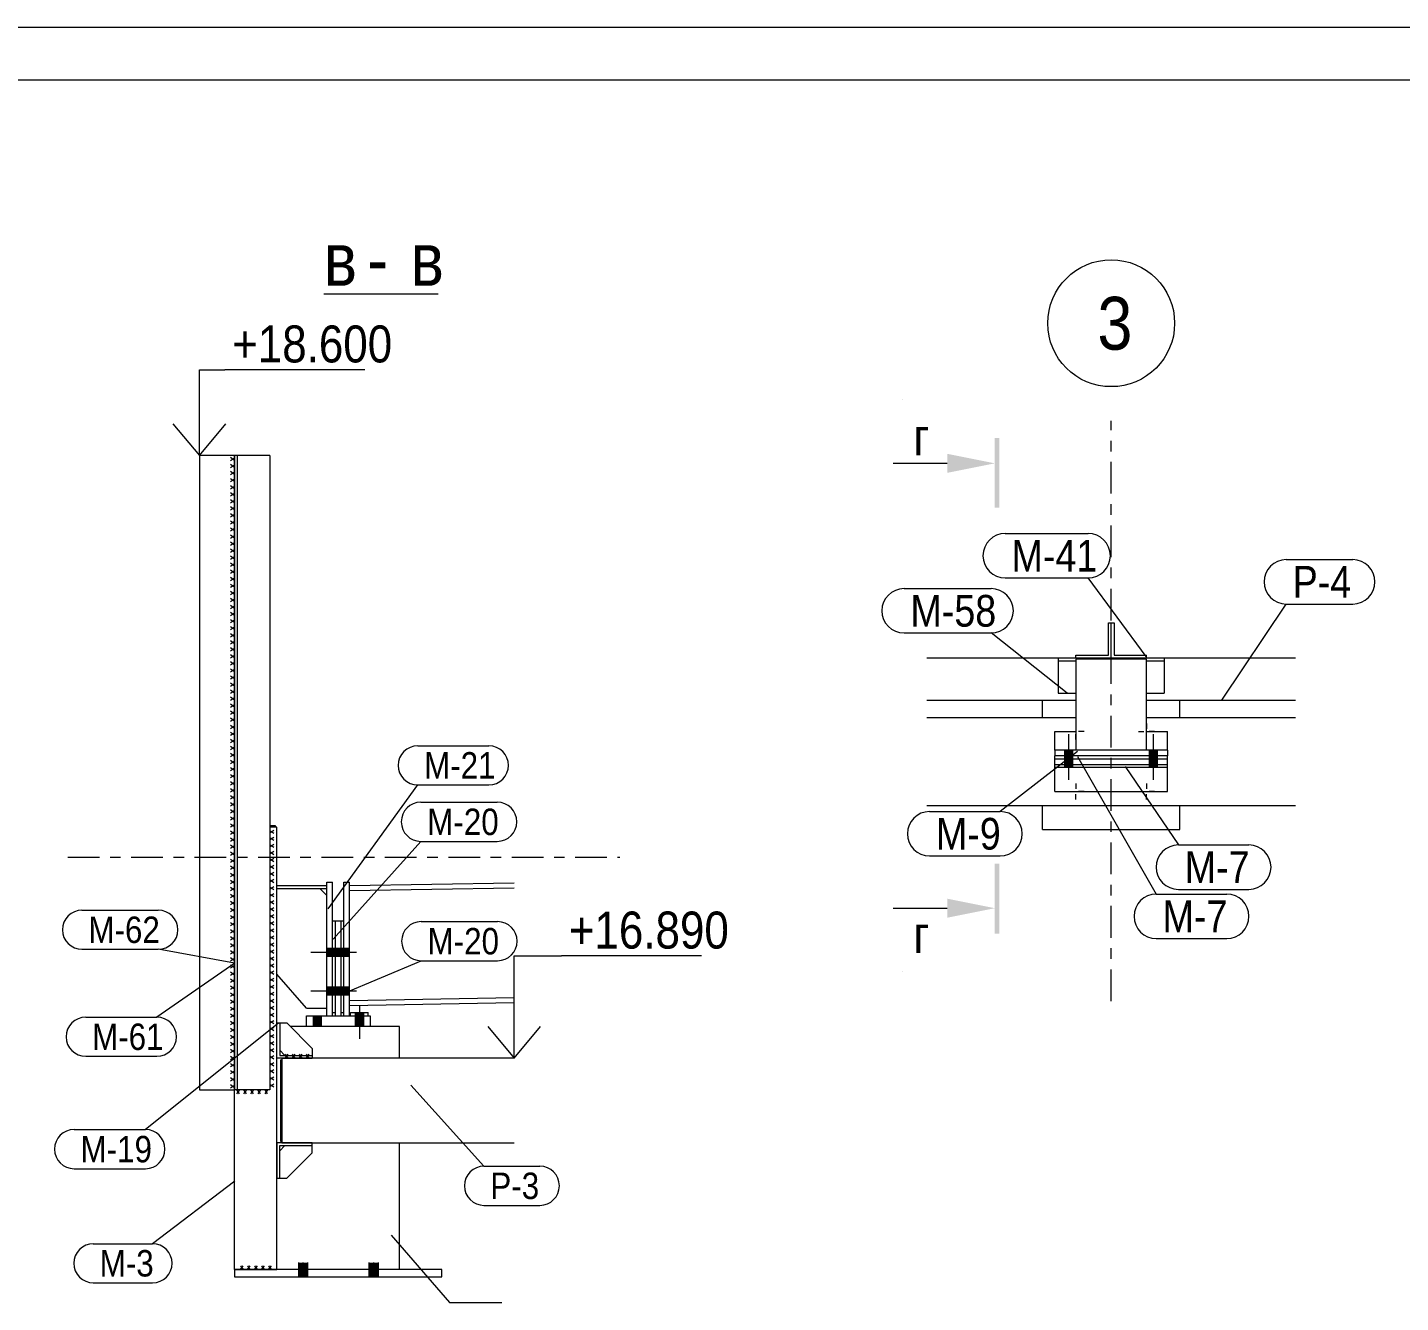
# Model space of a CAD drawing. Header units: millimetres. Extents: x -74 to 1115, y -586 to 256.
# Drawn here: x 773.3 to 903.2, y 134.9 to 255.5 of the extents above; entities that cross this region are included whole.
import ezdxf

# ---------------------------------------------------------------- set-up
doc = ezdxf.new("R2010")
doc.units = ezdxf.units.MM
for name, pattern in [('XKITLINE00', [0]), ('XKITLINE02', [4, 2, -2]), ('XKITLINE03', [6, 3, -1, 1, -1])]:
    doc.linetypes.add(name, pattern=pattern)
for name, color, linetype, lineweight in [('Bolt', 7, 'Continuous', 0), ('DrawingSheet', 5, 'Continuous', 0), ('GraphicObject', 6, 'Continuous', 0), ('LevelText', 7, 'Continuous', 0), ('OtherObjectType', 1, 'Continuous', 0), ('Part', 2, 'Continuous', 0), ('PartMark', 3, 'Continuous', 0), ('S-GRID', 1, 'Continuous', 0), ('Section', 6, 'Continuous', 0), ('SymbolText', 4, 'Continuous', 0)]:
    doc.layers.add(name, color=color, linetype=linetype, lineweight=lineweight)
doc.styles.add('GOST type A', font='ARIAL.TTF')

msp = doc.modelspace()

# ---------------------------------------------------------------- hatches: boundary and pattern name
at = {"layer": 'Bolt'}
for points in [[(871.43, 186.64), (871.43, 187.18), (872.19, 187.18), (872.19, 186.64)], [(879.43, 186.64), (879.43, 187.18), (880.19, 187.18), (880.19, 186.64)], [(871.43, 186.38), (871.43, 186.64), (872.19, 186.64), (872.19, 186.38)], [(871.43, 185.84), (871.43, 186.38), (872.19, 186.38), (872.19, 185.84)], [(871.43, 185.58), (871.43, 185.84), (872.19, 185.84), (872.19, 185.58)], [(879.43, 186.38), (879.43, 186.64), (880.19, 186.64), (880.19, 186.38)], [(879.43, 185.84), (879.43, 186.38), (880.19, 186.38), (880.19, 185.84)], [(879.43, 185.58), (879.43, 185.84), (880.19, 185.84), (880.19, 185.58)], [(802.17, 167.66), (801.64, 167.66), (801.64, 168.43), (802.17, 168.43)], [(802.44, 167.66), (802.17, 167.66), (802.17, 168.43), (802.44, 168.43)], [(802.97, 167.66), (802.44, 167.66), (802.44, 168.43), (802.97, 168.43)], [(803.24, 167.66), (802.97, 167.66), (802.97, 168.43), (803.24, 168.43)], [(803.77, 167.66), (803.24, 167.66), (803.24, 168.43), (803.77, 168.43)], [(802.17, 164), (801.64, 164), (801.64, 164.76), (802.17, 164.76)], [(802.44, 164), (802.17, 164), (802.17, 164.76), (802.44, 164.76)], [(802.97, 164), (802.44, 164), (802.44, 164.76), (802.97, 164.76)], [(803.24, 164), (802.97, 164), (802.97, 164.76), (803.24, 164.76)], [(803.77, 164), (803.24, 164), (803.24, 164.76), (803.77, 164.76)], [(805.09, 162.38), (805.09, 162.05), (804.32, 162.05), (804.32, 162.38)], [(801.09, 162.05), (801.09, 161.05), (800.32, 161.05), (800.32, 162.05)], [(805.09, 162.05), (805.09, 161.05), (804.32, 161.05), (804.32, 162.05)], [(799.81, 138.71), (799.81, 138.05), (798.94, 138.05), (798.94, 138.71)], [(799.81, 138.05), (799.81, 137.38), (798.94, 137.38), (798.94, 138.05)], [(806.47, 138.71), (806.47, 138.05), (805.61, 138.05), (805.61, 138.71)], [(806.47, 138.05), (806.47, 137.38), (805.61, 137.38), (805.61, 138.05)]]:
    msp.add_hatch(color=256, dxfattribs=at).paths.add_polyline_path(points, flags=17)
at = {"layer": 'Section'}
for points in [[(865.22, 216.72), (865.22, 210.12), (864.8, 210.12), (864.8, 216.72)], [(864.8, 214.32), (860.3, 213.42), (860.3, 215.22)], [(865.22, 176.44), (865.22, 169.84), (864.8, 169.84), (864.8, 176.44)], [(864.8, 172.24), (860.3, 171.34), (860.3, 173.14)]]:
    msp.add_hatch(color=256, dxfattribs=at).paths.add_polyline_path(points, flags=17)

# ---------------------------------------------------------------- linework, layer by layer
at = {"layer": 'Bolt', "linetype": 'XKITLINE00', "lineweight": 0}
for p, q in [((872.48, 189.71), (872.48, 189.2)), ((879.14, 189.71), (879.14, 189.2)), ((871.71, 188.94), (872.22, 188.94)), ((871.81, 184.37), (871.81, 188.71)), ((872.48, 188.18), (872.48, 188.69)), ((873.24, 188.94), (872.73, 188.94)), ((878.38, 188.94), (878.89, 188.94)), ((879.14, 188.18), (879.14, 188.69)), ((879.91, 188.94), (879.4, 188.94)), ((879.81, 184.37), (879.81, 188.71)), ((871.43, 186.64), (871.43, 187.18)), ((872.19, 186.64), (872.19, 187.18)), ((879.43, 186.64), (879.43, 187.18)), ((880.19, 186.64), (880.19, 187.18)), ((871.43, 186.38), (871.43, 186.64)), ((871.43, 185.84), (871.43, 186.38)), ((871.43, 185.58), (871.43, 185.84)), ((872.19, 186.38), (872.19, 186.64)), ((872.19, 185.84), (872.19, 186.38)), ((872.19, 185.58), (872.19, 185.84)), ((879.43, 186.38), (879.43, 186.64)), ((879.43, 185.84), (879.43, 186.38)), ((879.43, 185.58), (879.43, 185.84)), ((880.19, 186.38), (880.19, 186.64)), ((880.19, 185.84), (880.19, 186.38)), ((880.19, 185.58), (880.19, 185.84)), ((871.71, 183.28), (872.22, 183.28)), ((872.48, 184.04), (872.48, 183.53)), ((873.24, 183.28), (872.73, 183.28)), ((878.38, 183.28), (878.89, 183.28)), ((879.14, 184.04), (879.14, 183.53)), ((879.91, 183.28), (879.4, 183.28)), ((872.48, 182.51), (872.48, 183.02)), ((879.14, 182.51), (879.14, 183.02)), ((804.44, 168.05), (800.11, 168.05)), ((802.17, 168.43), (801.64, 168.43)), ((802.17, 167.66), (801.64, 167.66)), ((802.44, 168.43), (802.17, 168.43)), ((802.44, 167.66), (802.17, 167.66)), ((802.97, 168.43), (802.44, 168.43)), ((802.97, 167.66), (802.44, 167.66)), ((803.24, 168.43), (802.97, 168.43)), ((803.24, 167.66), (802.97, 167.66)), ((803.77, 168.43), (803.24, 168.43)), ((803.77, 167.66), (803.24, 167.66)), ((804.44, 164.38), (800.11, 164.38)), ((802.17, 164.76), (801.64, 164.76)), ((802.17, 164), (801.64, 164)), ((802.44, 164.76), (802.17, 164.76)), ((802.44, 164), (802.17, 164)), ((802.97, 164.76), (802.44, 164.76)), ((802.97, 164), (802.44, 164)), ((803.24, 164.76), (802.97, 164.76)), ((803.24, 164), (802.97, 164)), ((803.77, 164.76), (803.24, 164.76)), ((803.77, 164), (803.24, 164)), ((804.32, 162.38), (804.32, 162.05)), ((804.71, 163.05), (804.71, 159.88)), ((805.09, 162.38), (805.09, 162.05)), ((800.32, 162.05), (800.32, 161.05)), ((800.71, 162.05), (800.71, 161.05)), ((801.09, 162.05), (801.09, 161.05)), ((804.32, 162.05), (804.32, 161.05)), ((805.09, 162.05), (805.09, 161.05)), ((798.94, 138.71), (798.94, 138.05)), ((798.94, 138.05), (798.94, 137.38)), ((799.37, 138.71), (799.37, 137.38)), ((799.81, 138.71), (799.81, 138.05)), ((799.81, 138.05), (799.81, 137.38)), ((805.61, 138.71), (805.61, 138.05)), ((805.61, 138.05), (805.61, 137.38)), ((806.04, 138.71), (806.04, 137.38)), ((806.47, 138.71), (806.47, 138.05)), ((806.47, 138.05), (806.47, 137.38))]:
    msp.add_line(p, q, dxfattribs=at)
at = {"layer": 'Bolt', "linetype": 'XKITLINE02', "lineweight": 0}
for p, q in [((804.32, 162.05), (804.32, 161.05)), ((804.71, 162.05), (804.71, 161.05)), ((805.09, 162.05), (805.09, 161.05))]:
    msp.add_line(p, q, dxfattribs=at)
at = {"layer": 'DrawingSheet', "linetype": 'XKITLINE00', "lineweight": 0}
for p, q in [((1114.95, 255.55), (-74.05, 255.55)), ((1109.95, 250.55), (-54.05, 250.55))]:
    msp.add_line(p, q, dxfattribs=at)
at = {"layer": 'GraphicObject', "linetype": 'XKITLINE00', "lineweight": 0}
for p, q in [((792.91, 155.05), (792.91, 215.05)), ((796.24, 179.91), (796.24, 155.05)), ((797.37, 158.05), (800.24, 158.05)), ((796.24, 155.05), (792.91, 155.05)), ((792.91, 138.05), (796.91, 138.05))]:
    msp.add_line(p, q, dxfattribs=at)
at = {"layer": 'LevelText', "linetype": 'XKITLINE00', "lineweight": 0}
for p, q in [((789.57, 215.05), (789.57, 223.16)), ((789.57, 223.16), (791.97, 223.16)), ((805.22, 223.16), (791.97, 223.16)), ((787.07, 218.05), (789.57, 215.05)), ((789.57, 215.05), (792.07, 218.05)), ((819.34, 158.05), (819.34, 167.72)), ((819.34, 167.72), (823.81, 167.72)), ((837.06, 167.72), (823.81, 167.72)), ((816.84, 161.05), (819.34, 158.05)), ((819.34, 158.05), (821.84, 161.05))]:
    msp.add_line(p, q, dxfattribs=at)
at = {"layer": 'OtherObjectType', "linetype": 'XKITLINE00', "lineweight": 0}
for p, q in [((801.33, 230.36), (812.16, 230.36)), ((881.81, 227.57), (881.81, 227.57))]:
    msp.add_line(p, q, dxfattribs=at)
msp.add_circle((875.81, 227.57), 6, dxfattribs=at)
at = {"layer": 'Part', "linetype": 'XKITLINE00', "lineweight": 0}
for p, q in [((792.91, 215.05), (789.57, 215.05)), ((789.57, 215.05), (789.57, 155.05)), ((796.24, 215.05), (792.91, 215.05)), ((792.91, 215.05), (792.91, 155.05)), ((793.17, 155.05), (793.17, 215.05)), ((796.24, 215.05), (796.24, 155.05)), ((875.54, 196.17), (875.54, 199.24)), ((875.54, 199.24), (875.81, 199.24)), ((875.81, 195.91), (875.81, 199.24)), ((875.81, 199.24), (876.08, 199.24)), ((875.81, 195.91), (875.81, 199.24)), ((876.08, 199.24), (876.08, 196.17)), ((872.48, 195.91), (872.48, 196.17)), ((872.48, 196.17), (875.54, 196.17)), ((876.08, 196.17), (879.14, 196.17)), ((879.14, 195.91), (879.14, 196.17)), ((858.37, 195.91), (870.81, 195.91)), ((870.81, 195.91), (870.81, 192.57)), ((870.81, 195.91), (872.48, 195.91)), ((870.81, 195.64), (872.48, 195.64)), ((872.48, 195.91), (875.81, 195.91)), ((879.14, 195.81), (872.48, 195.81)), ((872.48, 195.81), (872.48, 187.18)), ((875.81, 195.91), (879.14, 195.91)), ((879.14, 195.91), (880.81, 195.91)), ((879.14, 187.18), (879.14, 195.81)), ((879.14, 195.64), (880.81, 195.64)), ((880.81, 195.91), (893.25, 195.91)), ((880.81, 195.91), (880.81, 192.57)), ((870.81, 192.57), (872.48, 192.57)), ((879.14, 192.57), (880.81, 192.57)), ((858.37, 191.91), (872.48, 191.91)), ((869.31, 190.28), (869.31, 191.91)), ((879.14, 191.91), (893.25, 191.91)), ((882.31, 190.28), (882.31, 191.91)), ((858.37, 190.28), (872.48, 190.28)), ((879.14, 190.28), (893.25, 190.28)), ((870.48, 188.94), (872.48, 188.94)), ((870.48, 187.18), (870.48, 188.94)), ((879.14, 188.94), (881.14, 188.94)), ((881.14, 187.18), (881.14, 188.94)), ((881.14, 187.18), (870.48, 187.18)), ((870.48, 187.18), (870.48, 186.64)), ((881.14, 187.18), (881.14, 186.64)), ((881.14, 186.64), (870.48, 186.64)), ((870.48, 186.38), (870.48, 186.64)), ((870.48, 185.84), (870.48, 186.38)), ((870.48, 186.38), (881.14, 186.38)), ((870.48, 185.58), (870.48, 185.84)), ((870.48, 185.84), (881.14, 185.84)), ((881.14, 186.38), (881.14, 186.64)), ((881.14, 185.84), (881.14, 186.38)), ((881.14, 185.58), (881.14, 185.84)), ((870.48, 183.28), (870.48, 185.58)), ((870.48, 185.58), (881.14, 185.58)), ((881.14, 183.28), (881.14, 185.58)), ((870.48, 183.28), (881.14, 183.28)), ((858.37, 181.94), (893.25, 181.94)), ((869.31, 179.68), (869.31, 181.94)), ((882.31, 179.68), (882.31, 181.94)), ((796.24, 180.05), (796.74, 180.05)), ((796.91, 179.91), (796.24, 179.91)), ((796.74, 180.05), (796.74, 179.91)), ((796.91, 138.05), (796.91, 179.91)), ((869.31, 179.68), (882.31, 179.68)), ((796.91, 174.38), (801.64, 174.38)), ((796.91, 174.11), (801.64, 174.11)), ((800.97, 174.11), (801.64, 173.45)), ((801.64, 162.05), (801.64, 174.71)), ((801.64, 174.71), (802.17, 174.71)), ((802.17, 162.05), (802.17, 174.71)), ((803.24, 162.05), (803.24, 174.71)), ((803.24, 174.71), (803.77, 174.71)), ((803.77, 162.05), (803.77, 174.71)), ((803.77, 174.37), (819.34, 174.65)), ((803.77, 173.9), (819.34, 174.18)), ((802.17, 162.38), (802.17, 171.05)), ((802.17, 171.05), (802.44, 171.05)), ((802.44, 162.38), (802.44, 171.05)), ((802.44, 162.05), (802.44, 171.05)), ((802.44, 171.05), (802.97, 171.05)), ((802.97, 162.38), (802.97, 171.05)), ((802.97, 171.05), (803.24, 171.05)), ((802.97, 162.05), (802.97, 171.05)), ((803.24, 162.38), (803.24, 171.05)), ((799.71, 162.78), (796.91, 165.99)), ((803.77, 163.5), (819.34, 163.78)), ((799.71, 162.78), (801.64, 162.78)), ((802.17, 162.38), (802.44, 162.38)), ((802.97, 162.38), (803.24, 162.38)), ((803.77, 163.03), (819.34, 163.32)), ((803.87, 162.05), (803.87, 162.38)), ((803.87, 162.38), (805.54, 162.38)), ((805.54, 162.05), (805.54, 162.38)), ((796.91, 158.05), (796.91, 161.38)), ((796.91, 161.38), (797.17, 161.38)), ((797.17, 161.38), (797.17, 158.31)), ((797.17, 161.38), (797.84, 161.38)), ((797.84, 161.38), (800.24, 158.98)), ((808.51, 161.05), (798.17, 161.05)), ((799.71, 161.05), (799.71, 162.05)), ((799.71, 162.05), (805.71, 162.05)), ((805.71, 161.05), (799.71, 161.05)), ((805.71, 162.05), (805.71, 161.05)), ((808.51, 158.05), (808.51, 161.05)), ((797.67, 158.31), (797.17, 158.81)), ((800.24, 158.98), (800.24, 158.31)), ((800.24, 158.05), (796.91, 158.05)), ((797.17, 158.31), (800.24, 158.31)), ((797.24, 157.88), (797.24, 150.21)), ((797.24, 157.88), (797.37, 157.88)), ((819.34, 158.05), (797.37, 158.05)), ((797.37, 158.05), (797.37, 150.05)), ((800.24, 158.31), (800.24, 158.05)), ((789.57, 155.05), (792.91, 155.05)), ((792.91, 138.05), (792.91, 155.05)), ((796.24, 155.05), (792.91, 155.05)), ((796.91, 150.05), (796.91, 146.71)), ((800.24, 150.05), (796.91, 150.05)), ((797.17, 146.71), (797.17, 149.78)), ((797.17, 149.78), (800.24, 149.78)), ((797.17, 149.28), (797.67, 149.78)), ((797.24, 150.21), (797.37, 150.21)), ((797.37, 150.05), (819.34, 150.05)), ((800.24, 149.78), (800.24, 150.05)), ((800.24, 149.11), (800.24, 149.78)), ((808.51, 138.05), (808.51, 150.05)), ((797.84, 146.71), (800.24, 149.11)), ((796.91, 146.71), (797.17, 146.71)), ((797.17, 146.71), (797.84, 146.71)), ((796.91, 138.05), (792.91, 138.05)), ((792.91, 138.05), (792.91, 137.38)), ((812.51, 138.05), (792.91, 138.05)), ((812.51, 137.38), (812.51, 138.05)), ((792.91, 137.38), (812.51, 137.38))]:
    msp.add_line(p, q, dxfattribs=at)
at = {"layer": 'PartMark', "linetype": 'XKITLINE00', "lineweight": 0}
for p, q in [((865.78, 207.68), (873.63, 207.68)), ((892.37, 205.21), (898.65, 205.21)), ((865.78, 203.48), (873.63, 203.48)), ((879.13, 196.05), (873.63, 203.48)), ((856.22, 202.47), (864.46, 202.47)), ((886.27, 191.92), (892.37, 201.01)), ((892.37, 201.01), (898.65, 201.01)), ((856.22, 198.27), (864.46, 198.27)), ((871.65, 192.59), (864.46, 198.27)), ((810.22, 187.6), (816.95, 187.6)), ((872.62, 187.06), (865.3, 181.38)), ((872.62, 186.58), (880.07, 173.57)), ((877.12, 185.65), (882.16, 178.22)), ((801.76, 172.17), (810.22, 183.9)), ((810.22, 183.9), (816.95, 183.9)), ((810.52, 182.26), (817.75, 182.26)), ((858.63, 181.38), (865.3, 181.38)), ((802.24, 169.3), (810.52, 178.56)), ((810.52, 178.56), (817.75, 178.56)), ((882.16, 178.22), (888.83, 178.22)), ((858.63, 177.18), (865.3, 177.18)), ((882.16, 174.02), (888.83, 174.02)), ((880.07, 173.57), (886.74, 173.57)), ((778.47, 172.05), (785.69, 172.05)), ((810.55, 170.97), (817.78, 170.97)), ((880.07, 169.37), (886.74, 169.37)), ((778.47, 168.35), (785.69, 168.35)), ((792.89, 167.05), (785.69, 168.35)), ((792.92, 167.05), (785.55, 161.93)), ((803.04, 164.12), (810.55, 167.27)), ((810.55, 167.27), (817.78, 167.27)), ((778.82, 161.93), (785.55, 161.93)), ((797.05, 161.36), (784.47, 151.3)), ((778.82, 158.23), (785.55, 158.23)), ((809.56, 155.49), (816.49, 147.83)), ((777.73, 151.3), (784.47, 151.3)), ((777.73, 147.6), (784.47, 147.6)), ((816.49, 147.83), (821.77, 147.83)), ((792.92, 146.43), (785.14, 140.5)), ((816.49, 144.13), (821.77, 144.13)), ((779.54, 140.5), (785.14, 140.5)), ((807.71, 141.3), (813.24, 134.94)), ((779.54, 136.8), (785.14, 136.8)), ((813.24, 134.94), (818.19, 134.94))]:
    msp.add_line(p, q, dxfattribs=at)
for centre, radius, start, end in [((865.78, 205.58), 2.1, 90, 270), ((873.63, 205.58), 2.1, 270, 90), ((892.37, 203.11), 2.1, 90, 270), ((898.65, 203.11), 2.1, 270, 90), ((856.22, 200.37), 2.1, 90, 270), ((864.46, 200.37), 2.1, 270, 90), ((810.22, 185.75), 1.85, 90, 270), ((816.95, 185.75), 1.85, 270, 90), ((810.52, 180.41), 1.85, 90, 270), ((817.75, 180.41), 1.85, 270, 90), ((858.63, 179.28), 2.1, 90, 270), ((865.3, 179.28), 2.1, 270, 90), ((882.16, 176.12), 2.1, 90, 270), ((888.83, 176.12), 2.1, 270, 90), ((880.07, 171.47), 2.1, 90, 270), ((886.74, 171.47), 2.1, 270, 90), ((778.47, 170.2), 1.85, 90, 270), ((785.69, 170.2), 1.85, 270, 90), ((810.55, 169.12), 1.85, 90, 270), ((817.78, 169.12), 1.85, 270, 90), ((778.82, 160.08), 1.85, 90, 270), ((785.55, 160.08), 1.85, 270, 90), ((777.73, 149.45), 1.85, 90, 270), ((784.47, 149.45), 1.85, 270, 90), ((816.49, 145.98), 1.85, 90, 270), ((821.77, 145.98), 1.85, 270, 90), ((779.54, 138.65), 1.85, 90, 270), ((785.14, 138.65), 1.85, 270, 90)]:
    msp.add_arc(centre, radius, start, end, dxfattribs=at)
at = {"layer": 'S-GRID', "linetype": 'XKITLINE03', "lineweight": 0}
for p, q in [((875.81, 163.45), (875.81, 218.33)), ((777.12, 177.05), (829.34, 177.05))]:
    msp.add_line(p, q, dxfattribs=at)
at = {"layer": 'Section', "linetype": 'XKITLINE00', "lineweight": 0}
for p, q in [((856.1, 220.32), (856.1, 220.32)), ((856.1, 220.32), (856.1, 220.32)), ((855.2, 214.32), (860.3, 214.32)), ((855.2, 172.24), (860.3, 172.24)), ((856.1, 166.24), (856.1, 166.24)), ((856.1, 166.24), (856.1, 166.24))]:
    msp.add_line(p, q, dxfattribs=at)
at = {"layer": 'SymbolText', "linetype": 'XKITLINE00', "lineweight": 0}
for p, q in [((792.91, 214.59), (792.53, 214.86)), ((792.53, 214.59), (792.91, 214.84)), ((792.91, 213.92), (792.53, 214.2)), ((792.53, 213.92), (792.91, 214.17)), ((792.91, 213.25), (792.53, 213.53)), ((792.53, 213.25), (792.91, 213.5)), ((792.91, 212.59), (792.53, 212.86)), ((792.53, 212.59), (792.91, 212.84)), ((792.91, 211.92), (792.53, 212.2)), ((792.53, 211.92), (792.91, 212.17)), ((792.91, 211.25), (792.53, 211.53)), ((792.53, 211.25), (792.91, 211.5)), ((792.91, 210.59), (792.53, 210.86)), ((792.53, 210.59), (792.91, 210.84)), ((792.91, 209.92), (792.53, 210.2)), ((792.53, 209.92), (792.91, 210.17)), ((792.91, 209.25), (792.53, 209.53)), ((792.53, 209.25), (792.91, 209.5)), ((792.91, 208.59), (792.53, 208.86)), ((792.53, 208.59), (792.91, 208.84)), ((792.91, 207.92), (792.53, 208.2)), ((792.53, 207.92), (792.91, 208.17)), ((792.91, 207.25), (792.53, 207.53)), ((792.53, 207.25), (792.91, 207.5)), ((792.91, 206.59), (792.53, 206.86)), ((792.53, 206.59), (792.91, 206.84)), ((792.91, 205.92), (792.53, 206.2)), ((792.53, 205.92), (792.91, 206.17)), ((792.91, 205.25), (792.53, 205.53)), ((792.53, 205.25), (792.91, 205.5)), ((792.91, 204.59), (792.53, 204.86)), ((792.53, 204.59), (792.91, 204.84)), ((792.91, 203.92), (792.53, 204.2)), ((792.53, 203.92), (792.91, 204.17)), ((792.91, 203.25), (792.53, 203.53)), ((792.53, 203.25), (792.91, 203.5)), ((792.91, 202.59), (792.53, 202.86)), ((792.53, 202.59), (792.91, 202.84)), ((792.91, 201.92), (792.53, 202.2)), ((792.53, 201.92), (792.91, 202.17)), ((792.91, 201.25), (792.53, 201.53)), ((792.53, 201.25), (792.91, 201.5)), ((792.91, 200.59), (792.53, 200.86)), ((792.53, 200.59), (792.91, 200.84)), ((792.91, 199.92), (792.53, 200.2)), ((792.53, 199.92), (792.91, 200.17)), ((792.91, 199.25), (792.53, 199.53)), ((792.53, 199.25), (792.91, 199.5)), ((792.91, 198.59), (792.53, 198.86)), ((792.53, 198.59), (792.91, 198.84)), ((792.91, 197.92), (792.53, 198.2)), ((792.53, 197.92), (792.91, 198.17)), ((792.91, 197.25), (792.53, 197.53)), ((792.53, 197.25), (792.91, 197.5)), ((792.91, 196.59), (792.53, 196.86)), ((792.53, 196.59), (792.91, 196.84)), ((792.91, 195.92), (792.53, 196.2)), ((792.53, 195.92), (792.91, 196.17)), ((792.91, 195.25), (792.53, 195.53)), ((792.53, 195.25), (792.91, 195.5)), ((792.91, 194.59), (792.53, 194.86)), ((792.53, 194.59), (792.91, 194.84)), ((792.91, 193.92), (792.53, 194.2)), ((792.53, 193.92), (792.91, 194.17)), ((792.91, 193.25), (792.53, 193.53)), ((792.53, 193.25), (792.91, 193.5)), ((792.91, 192.59), (792.53, 192.86)), ((792.53, 192.59), (792.91, 192.84)), ((792.91, 191.92), (792.53, 192.2)), ((792.53, 191.92), (792.91, 192.17)), ((792.91, 191.25), (792.53, 191.53)), ((792.53, 191.25), (792.91, 191.5)), ((792.91, 190.59), (792.53, 190.86)), ((792.53, 190.59), (792.91, 190.84)), ((792.91, 189.92), (792.53, 190.2)), ((792.53, 189.92), (792.91, 190.17)), ((792.91, 189.25), (792.53, 189.53)), ((792.53, 189.25), (792.91, 189.5)), ((792.91, 188.59), (792.53, 188.86)), ((792.53, 188.59), (792.91, 188.84)), ((792.91, 187.92), (792.53, 188.2)), ((792.53, 187.92), (792.91, 188.17)), ((792.91, 187.25), (792.53, 187.53)), ((792.53, 187.25), (792.91, 187.5)), ((792.91, 186.59), (792.53, 186.86)), ((792.53, 186.59), (792.91, 186.84)), ((792.91, 185.92), (792.53, 186.2)), ((792.53, 185.92), (792.91, 186.17)), ((792.91, 185.25), (792.53, 185.53)), ((792.53, 185.25), (792.91, 185.5)), ((792.91, 184.59), (792.53, 184.86)), ((792.53, 184.59), (792.91, 184.84)), ((792.91, 183.92), (792.53, 184.2)), ((792.53, 183.92), (792.91, 184.17)), ((792.91, 183.25), (792.53, 183.53)), ((792.53, 183.25), (792.91, 183.5)), ((792.91, 182.59), (792.53, 182.86)), ((792.53, 182.59), (792.91, 182.84)), ((792.91, 181.92), (792.53, 182.2)), ((792.53, 181.92), (792.91, 182.17)), ((792.91, 181.25), (792.53, 181.53)), ((792.53, 181.25), (792.91, 181.5)), ((792.91, 180.59), (792.53, 180.86)), ((792.53, 180.59), (792.91, 180.84)), ((792.91, 179.92), (792.53, 180.2)), ((792.53, 179.92), (792.91, 180.17)), ((792.91, 179.25), (792.53, 179.53)), ((792.53, 179.25), (792.91, 179.5)), ((796.24, 179.6), (796.61, 179.33)), ((796.61, 179.6), (796.24, 179.35)), ((792.91, 178.59), (792.53, 178.86)), ((792.53, 178.59), (792.91, 178.84)), ((792.91, 177.92), (792.53, 178.2)), ((792.53, 177.92), (792.91, 178.17)), ((796.24, 178.94), (796.61, 178.66)), ((796.61, 178.94), (796.24, 178.69)), ((796.24, 178.27), (796.61, 178)), ((796.61, 178.27), (796.24, 178.02)), ((792.91, 177.25), (792.53, 177.53)), ((792.53, 177.25), (792.91, 177.5)), ((792.91, 176.59), (792.53, 176.86)), ((792.53, 176.59), (792.91, 176.84)), ((796.24, 177.6), (796.61, 177.33)), ((796.61, 177.6), (796.24, 177.35)), ((796.24, 176.94), (796.61, 176.66)), ((796.61, 176.94), (796.24, 176.69)), ((792.91, 175.92), (792.53, 176.2)), ((792.53, 175.92), (792.91, 176.17)), ((792.91, 175.25), (792.53, 175.53)), ((792.53, 175.25), (792.91, 175.5)), ((796.24, 176.27), (796.61, 176)), ((796.61, 176.27), (796.24, 176.02)), ((796.24, 175.6), (796.61, 175.33)), ((796.61, 175.6), (796.24, 175.35)), ((792.91, 174.59), (792.53, 174.86)), ((792.53, 174.59), (792.91, 174.84)), ((792.91, 173.92), (792.53, 174.2)), ((792.53, 173.92), (792.91, 174.17)), ((796.24, 174.94), (796.61, 174.66)), ((796.61, 174.94), (796.24, 174.69)), ((796.24, 174.27), (796.61, 174)), ((796.61, 174.27), (796.24, 174.02)), ((792.91, 173.25), (792.53, 173.53)), ((792.53, 173.25), (792.91, 173.5)), ((792.91, 172.59), (792.53, 172.86)), ((792.53, 172.59), (792.91, 172.84)), ((796.24, 173.6), (796.61, 173.33)), ((796.61, 173.6), (796.24, 173.35)), ((796.24, 172.94), (796.61, 172.66)), ((796.61, 172.94), (796.24, 172.69)), ((792.91, 171.92), (792.53, 172.2)), ((792.53, 171.92), (792.91, 172.17)), ((792.91, 171.25), (792.53, 171.53)), ((792.53, 171.25), (792.91, 171.5)), ((796.24, 172.27), (796.61, 172)), ((796.61, 172.27), (796.24, 172.02)), ((796.24, 171.6), (796.61, 171.33)), ((796.61, 171.6), (796.24, 171.35)), ((792.91, 170.59), (792.53, 170.86)), ((792.53, 170.59), (792.91, 170.84)), ((792.91, 169.92), (792.53, 170.2)), ((792.53, 169.92), (792.91, 170.17)), ((796.24, 170.94), (796.61, 170.66)), ((796.61, 170.94), (796.24, 170.69)), ((796.24, 170.27), (796.61, 170)), ((796.61, 170.27), (796.24, 170.02)), ((792.91, 169.25), (792.53, 169.53)), ((792.53, 169.25), (792.91, 169.5)), ((792.91, 168.59), (792.53, 168.86)), ((792.53, 168.59), (792.91, 168.84)), ((796.24, 169.6), (796.61, 169.33)), ((796.61, 169.6), (796.24, 169.35)), ((796.24, 168.94), (796.61, 168.66)), ((796.61, 168.94), (796.24, 168.69)), ((792.91, 167.92), (792.53, 168.2)), ((792.53, 167.92), (792.91, 168.17)), ((792.91, 167.25), (792.53, 167.53)), ((796.24, 168.27), (796.61, 168)), ((796.61, 168.27), (796.24, 168.02)), ((796.24, 167.6), (796.61, 167.33)), ((796.61, 167.6), (796.24, 167.35)), ((792.53, 167.25), (792.91, 167.5)), ((792.91, 166.59), (792.53, 166.86)), ((792.53, 166.59), (792.91, 166.84)), ((796.24, 166.94), (796.61, 166.66)), ((796.61, 166.94), (796.24, 166.69)), ((796.24, 166.27), (796.61, 166)), ((796.61, 166.27), (796.24, 166.02)), ((792.91, 165.92), (792.53, 166.2)), ((792.53, 165.92), (792.91, 166.17)), ((792.91, 165.25), (792.53, 165.53)), ((792.53, 165.25), (792.91, 165.5)), ((796.24, 165.6), (796.61, 165.33)), ((796.61, 165.6), (796.24, 165.35)), ((796.24, 164.94), (796.61, 164.66)), ((796.61, 164.94), (796.24, 164.69)), ((792.91, 164.59), (792.53, 164.86)), ((792.53, 164.59), (792.91, 164.84)), ((792.91, 163.92), (792.53, 164.2)), ((792.53, 163.92), (792.91, 164.17)), ((796.24, 164.27), (796.61, 164)), ((796.61, 164.27), (796.24, 164.02)), ((792.91, 163.25), (792.53, 163.53)), ((792.53, 163.25), (792.91, 163.5)), ((792.91, 162.59), (792.53, 162.86)), ((792.53, 162.59), (792.91, 162.84)), ((796.24, 163.6), (796.61, 163.33)), ((796.61, 163.6), (796.24, 163.35)), ((796.24, 162.94), (796.61, 162.66)), ((796.61, 162.94), (796.24, 162.69)), ((792.91, 161.92), (792.53, 162.2)), ((792.53, 161.92), (792.91, 162.17)), ((792.91, 161.25), (792.53, 161.53)), ((792.53, 161.25), (792.91, 161.5)), ((796.24, 162.27), (796.61, 162)), ((796.61, 162.27), (796.24, 162.02)), ((796.24, 161.6), (796.61, 161.33)), ((796.61, 161.6), (796.24, 161.35)), ((792.91, 160.59), (792.53, 160.86)), ((792.53, 160.59), (792.91, 160.84)), ((792.91, 159.92), (792.53, 160.2)), ((792.53, 159.92), (792.91, 160.17)), ((796.24, 160.94), (796.61, 160.66)), ((796.61, 160.94), (796.24, 160.69)), ((796.24, 160.27), (796.61, 160)), ((796.61, 160.27), (796.24, 160.02)), ((792.91, 159.25), (792.53, 159.53)), ((792.53, 159.25), (792.91, 159.5)), ((792.91, 158.59), (792.53, 158.86)), ((792.53, 158.59), (792.91, 158.84)), ((796.24, 159.6), (796.61, 159.33)), ((796.61, 159.6), (796.24, 159.35)), ((796.24, 158.94), (796.61, 158.66)), ((796.61, 158.94), (796.24, 158.69)), ((792.91, 157.92), (792.53, 158.2)), ((792.53, 157.92), (792.91, 158.17)), ((792.91, 157.25), (792.53, 157.53)), ((792.53, 157.25), (792.91, 157.5)), ((796.24, 158.27), (796.61, 158)), ((796.61, 158.27), (796.24, 158.02)), ((796.24, 157.6), (796.61, 157.33)), ((796.61, 157.6), (796.24, 157.35)), ((797.68, 158.05), (797.96, 158.42)), ((797.68, 158.42), (797.93, 158.05)), ((798.35, 158.05), (798.62, 158.42)), ((798.35, 158.42), (798.6, 158.05)), ((799.01, 158.05), (799.29, 158.42)), ((799.01, 158.42), (799.26, 158.05)), ((799.68, 158.05), (799.96, 158.42)), ((799.68, 158.42), (799.93, 158.05)), ((792.91, 156.59), (792.53, 156.86)), ((792.53, 156.59), (792.91, 156.84)), ((792.91, 155.92), (792.53, 156.2)), ((792.53, 155.92), (792.91, 156.17)), ((796.24, 156.94), (796.61, 156.66)), ((796.61, 156.94), (796.24, 156.69)), ((796.24, 156.27), (796.61, 156)), ((796.61, 156.27), (796.24, 156.02)), ((792.91, 155.25), (792.53, 155.53)), ((792.53, 155.25), (792.91, 155.5)), ((793.36, 155.05), (793.09, 154.67)), ((793.36, 154.67), (793.11, 155.05)), ((794.03, 155.05), (793.76, 154.67)), ((794.03, 154.67), (793.78, 155.05)), ((794.7, 155.05), (794.42, 154.67)), ((794.7, 154.67), (794.45, 155.05)), ((795.36, 155.05), (795.09, 154.67)), ((795.36, 154.67), (795.11, 155.05)), ((796.03, 155.05), (795.76, 154.67)), ((796.03, 154.67), (795.78, 155.05)), ((796.24, 155.6), (796.61, 155.33)), ((796.61, 155.6), (796.24, 155.35)), ((793.45, 138.05), (793.72, 138.42)), ((793.45, 138.42), (793.7, 138.05)), ((794.11, 138.05), (794.39, 138.42)), ((794.11, 138.42), (794.36, 138.05)), ((794.78, 138.05), (795.06, 138.42)), ((794.78, 138.42), (795.03, 138.05)), ((795.45, 138.05), (795.72, 138.42)), ((795.45, 138.42), (795.7, 138.05)), ((796.11, 138.05), (796.39, 138.42)), ((796.11, 138.42), (796.36, 138.05))]:
    msp.add_line(p, q, dxfattribs=at)

# ---------------------------------------------------------------- texts
at = {"layer": 'LevelText', "style": 'GOST type A', "width": 0.85}
for s, p in [('+18.600', (792.67, 223.86)), ('+16.890', (824.51, 168.42))]:
    msp.add_text(s, height=3.5, dxfattribs=at).set_placement(p)
at = {"layer": 'OtherObjectType', "style": 'GOST type A', "width": 0.85}
for s, p in [('в', (801.33, 231.11)), ('в', (809.55, 231.11)), ('-', (805.44, 231.11)), ('3', (874.51, 225.07))]:
    msp.add_text(s, height=5, dxfattribs=at).set_placement(p)
at = {"layer": 'PartMark', "style": 'GOST type A', "width": 0.85}
for s, height, p in [('М-41', 3, (866.38, 204.08)), ('Р-4', 3, (892.97, 201.61)), ('М-58', 3, (856.82, 198.87)), ('М-21', 2.5, (810.82, 184.5)), ('М-20', 2.5, (811.12, 179.16)), ('М-9', 3, (859.23, 177.78)), ('М-7', 3, (882.76, 174.62)), ('М-7', 3, (880.67, 169.97)), ('М-62', 2.5, (779.07, 168.95)), ('М-20', 2.5, (811.15, 167.87)), ('М-61', 2.5, (779.42, 158.83)), ('М-19', 2.5, (778.33, 148.2)), ('Р-3', 2.5, (817.09, 144.73)), ('М-3', 2.5, (780.14, 137.4))]:
    msp.add_text(s, height=height, dxfattribs=at).set_placement(p)
at = {"layer": 'Section', "style": 'GOST type A', "width": 0.85}
for p in [(857.1, 215.07), (857.1, 167.99)]:
    msp.add_text('г', height=3.5, dxfattribs=at).set_placement(p)

doc.saveas('drawing.dxf')
